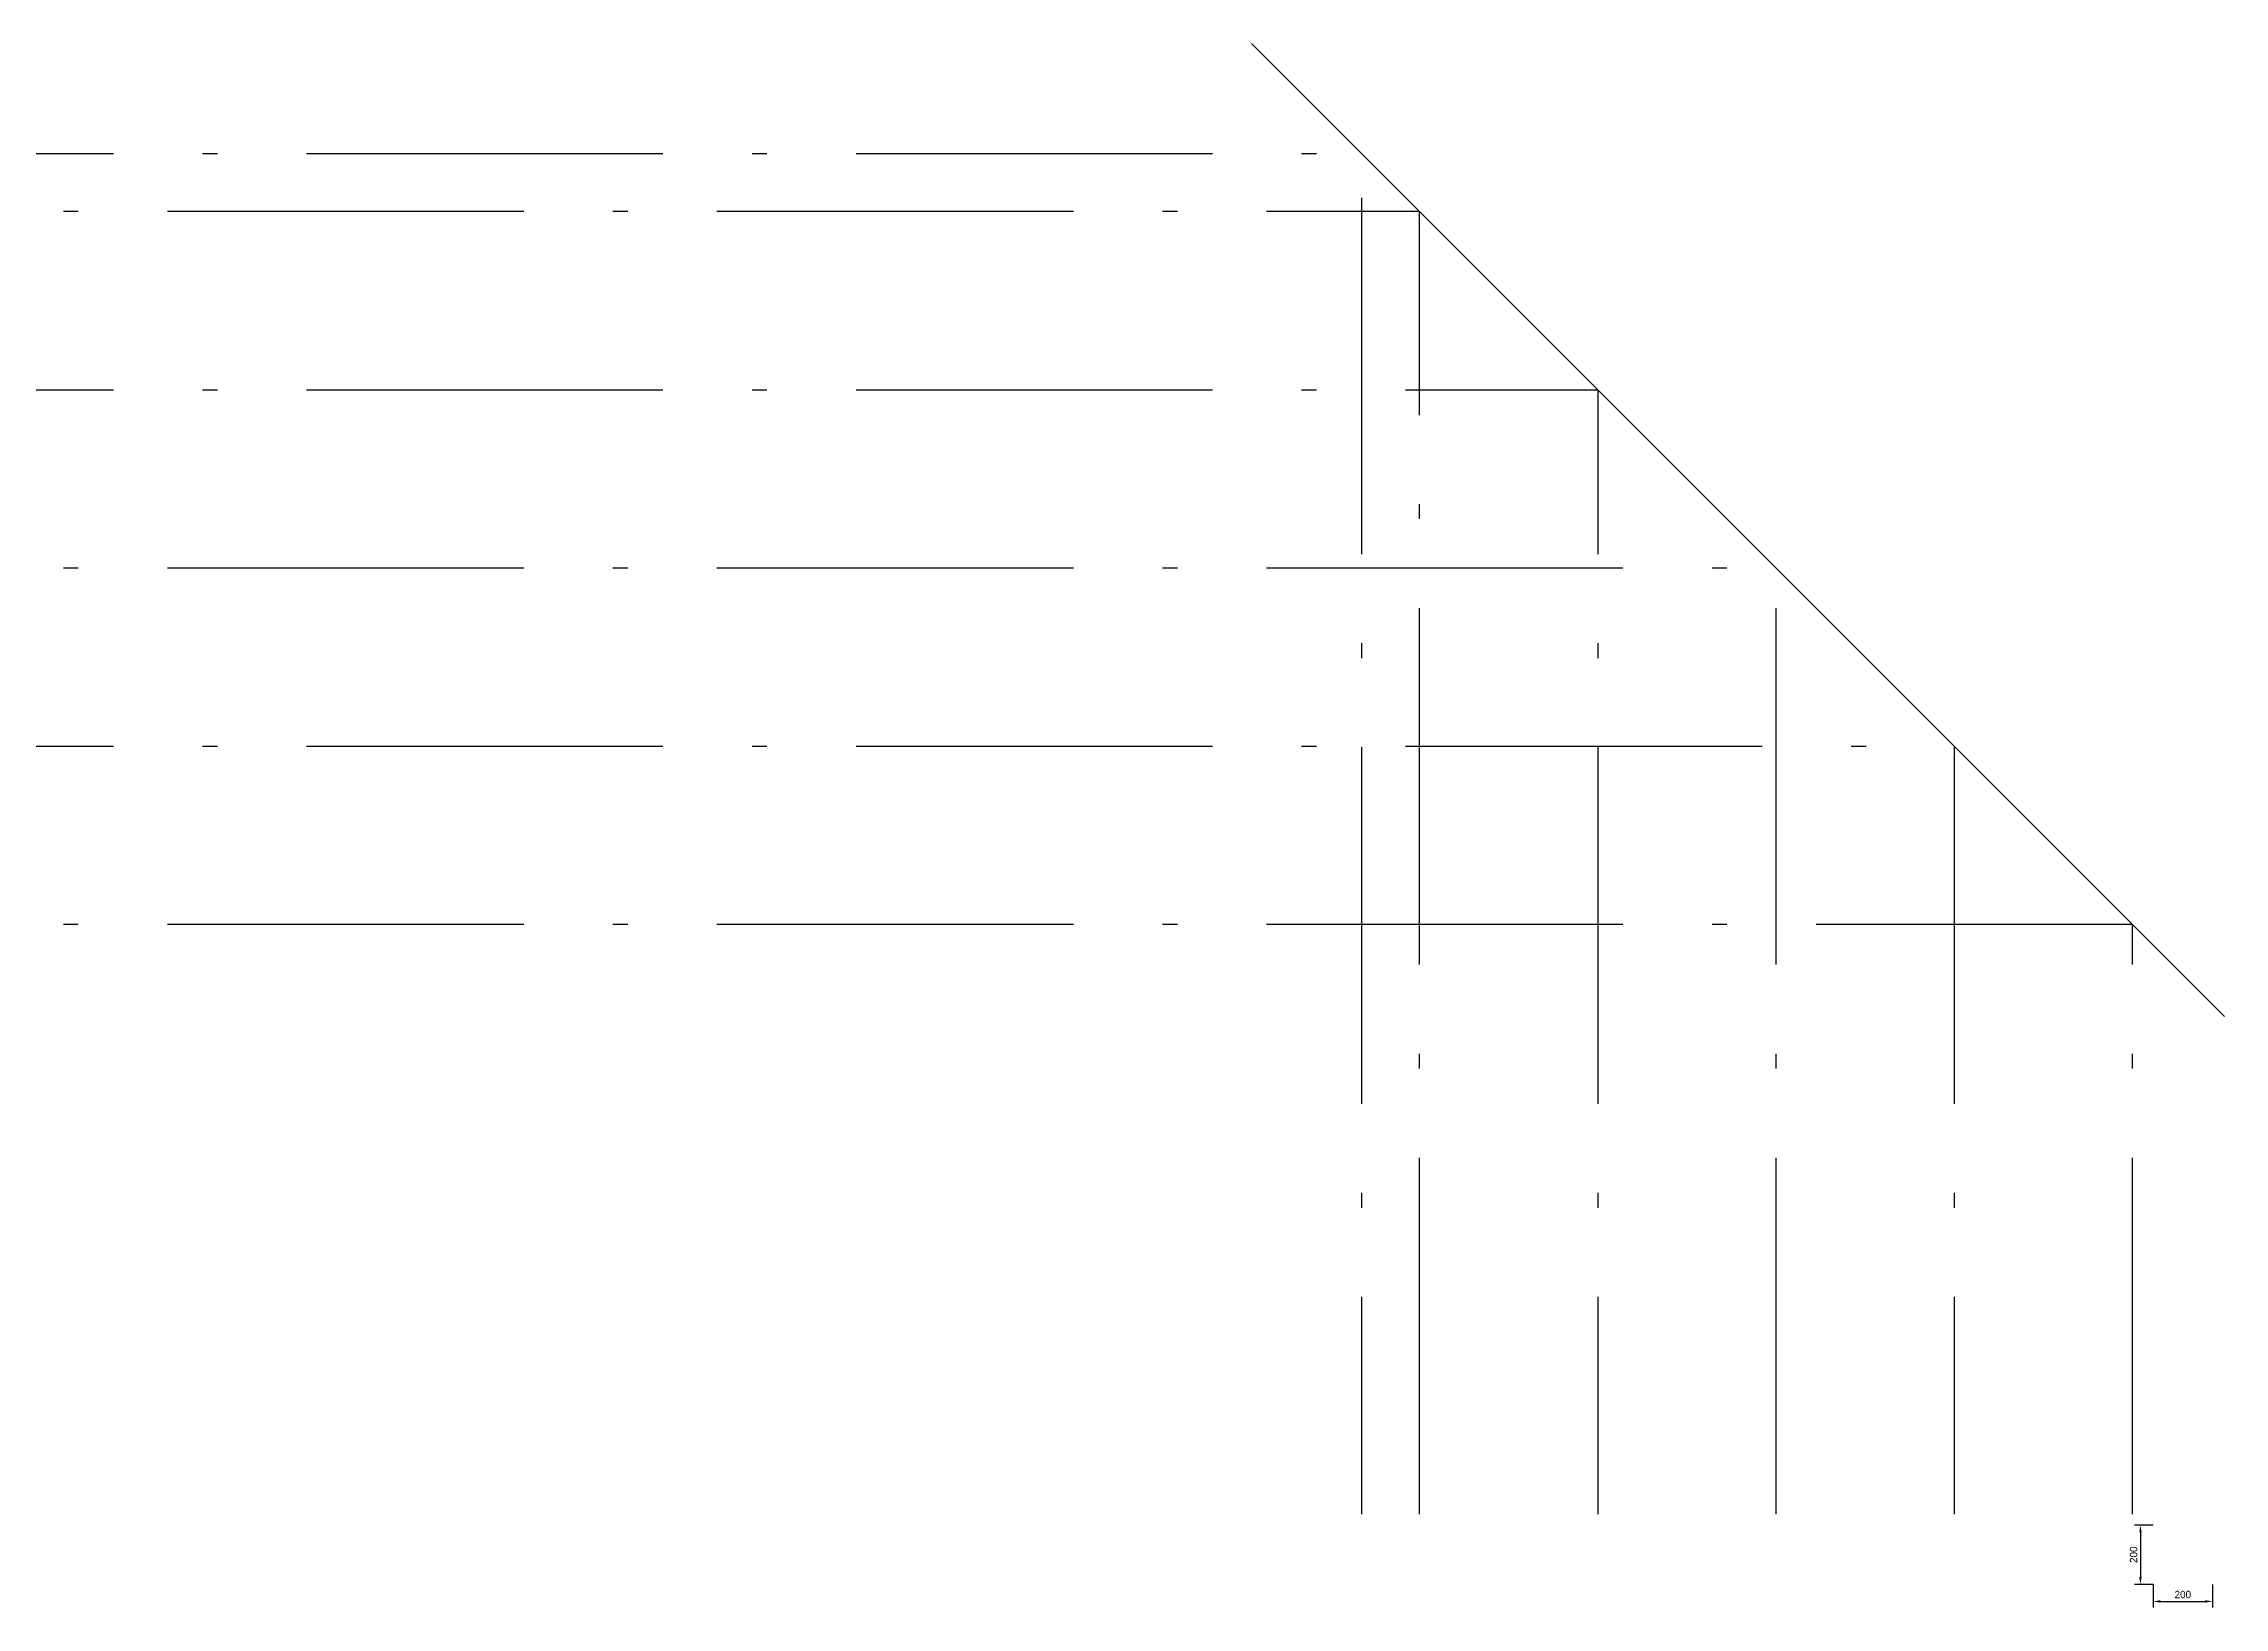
# Model space of a CAD drawing. Header units: millimetres. Extents: x -2864 to 34763, y -11990 to 22396.
# Drawn here: x 27422 to 34763, y 8337 to 13601 of the extents above; entities that cross this region are included whole.
import ezdxf

# ---------------------------------------------------------------- set-up
doc = ezdxf.new("R2010")
doc.units = ezdxf.units.MM
doc.header["$PDMODE"] = 34
doc.header["$PDSIZE"] = 25
doc.linetypes.add('ACAD_ISO10W100', pattern=[18.5, 12, -3, 0.5, -3])
doc.layers.add('08 Размеры', color=7, linetype='Continuous')
doc.layers.add('100 noprint', color=1, linetype='Continuous', plot=False)
doc.styles.get("Standard").update_dxf_attribs({"font": 'Ubuntu-R.ttf'})
doc.dimstyles.new('ISO-25', dxfattribs={"dimtxt": 2.5, "dimasz": 2.5, "dimexe": 1.25, "dimexo": 0.625, "dimtad": 1, "dimtxsty": 'Standard', "dimcen": 2.5, "dimadec": 0, "dimazin": 0, "dimtfac": 1, "dimtmove": 0, "dimatfit": 3, "dimfxl": 1, "dimarcsym": 0})

# ---------------------------------------------------------------- blocks, each defined once
blk = doc.blocks.new('*D2753')
at = {"layer": '08 Размеры', "color": 0, "lineweight": -2}
for p, q in [((34523.5, 8413.8), (34523.5, 8336.5)), ((34723.5, 8413.8), (34723.5, 8336.5)), ((34548.5, 8356.5), (34698.5, 8356.5))]:
    blk.add_line(p, q, dxfattribs=at)
at = {"layer": '08 Размеры', "color": 0}
for points in [[(34548.5, 8360.7), (34548.5, 8352.4), (34523.5, 8356.5)], [(34698.5, 8352.4), (34698.5, 8360.7), (34723.5, 8356.5)]]:
    blk.add_solid(points, dxfattribs=at)
at = {"layer": 'Defpoints', "color": 0}
for p in [(34523.5, 8413.8), (34723.5, 8413.8), (34723.5, 8356.5)]:
    blk.add_point(p, dxfattribs=at)
at = {"layer": '08 Размеры', "color": 0, "insert": (34623.5, 8379.6), "char_height": 25, "attachment_point": 5}
blk.add_mtext('200', dxfattribs=at)
blk = doc.blocks.new('*D2754')
at = {"layer": '08 Размеры', "color": 0, "lineweight": -2}
for p, q in [((34523.5, 8613.8), (34460.8, 8613.8)), ((34480.8, 8588.8), (34480.8, 8438.8)), ((34523.5, 8413.8), (34460.8, 8413.8))]:
    blk.add_line(p, q, dxfattribs=at)
at = {"layer": '08 Размеры', "color": 0}
for points in [[(34485, 8588.8), (34476.6, 8588.8), (34480.8, 8613.8)], [(34476.6, 8438.8), (34485, 8438.8), (34480.8, 8413.8)]]:
    blk.add_solid(points, dxfattribs=at)
at = {"layer": 'Defpoints', "color": 0}
for p in [(34523.5, 8613.8), (34480.8, 8413.8), (34523.5, 8413.8)]:
    blk.add_point(p, dxfattribs=at)
at = {"layer": '08 Размеры', "color": 0, "insert": (34457.8, 8513.8), "char_height": 25, "attachment_point": 5, "rotation": 90}
blk.add_mtext('200', dxfattribs=at)

msp = doc.modelspace()

# ---------------------------------------------------------------- linework, layer by layer
at = {"layer": '100 noprint', "color": 1, "lineweight": -2, "ltscale": 100, "flags": 128}
msp.add_lwpolyline([(31488.6, 13600.5), (34763.4, 10325.7)], dxfattribs=at)
at = {"layer": '100 noprint', "color": 1, "linetype": 'ACAD_ISO10W100', "lineweight": -2, "ltscale": 100, "flags": 128}
for points in [[(13507.2, 13230.1), (31859, 13230.1), (31859, 8650.3)], [(32054, 8650.3), (32054, 13035.1), (13507.2, 13035.1)], [(13507.2, 12435.1), (32654, 12435.1), (32654, 8650.3)], [(33254, 8650.3), (33254, 11835.1), (13507.2, 11835.1)], [(13507.2, 11235.1), (33854, 11235.1), (33854, 8650.3)], [(34454, 8650.3), (34454, 10635.1), (13507.2, 10635.1)]]:
    msp.add_lwpolyline(points, dxfattribs=at)

# ---------------------------------------------------------------- dimensions: what is measured, and where the dimension line sits
at = {"layer": '08 Размеры'}
dim = msp.add_linear_dim(base=(34480.8, 8413.8), p1=(34523.5, 8613.8), p2=(34523.5, 8413.8), angle=90, dimstyle='ISO-25', override={"dimtxt": 25, "dimasz": 25, "dimexe": 20, "dimexo": 0, "dimgap": 10, "dimdec": 0}, dxfattribs=at)
dim.commit()
dim.dimension.update_dxf_attribs({"geometry": '*D2754', "text_midpoint": (34480.8, 8513.8), "dimtype": 160})
dim = msp.add_linear_dim(base=(34723.5, 8356.5), p1=(34523.5, 8413.8), p2=(34723.5, 8413.8), dimstyle='ISO-25', override={"dimtxt": 25, "dimasz": 25, "dimexe": 20, "dimexo": 0, "dimgap": 10, "dimdec": 0}, dxfattribs=at)
dim.commit()
dim.dimension.update_dxf_attribs({"geometry": '*D2753', "text_midpoint": (34623.5, 8356.5), "dimtype": 160})

doc.saveas('drawing.dxf')
